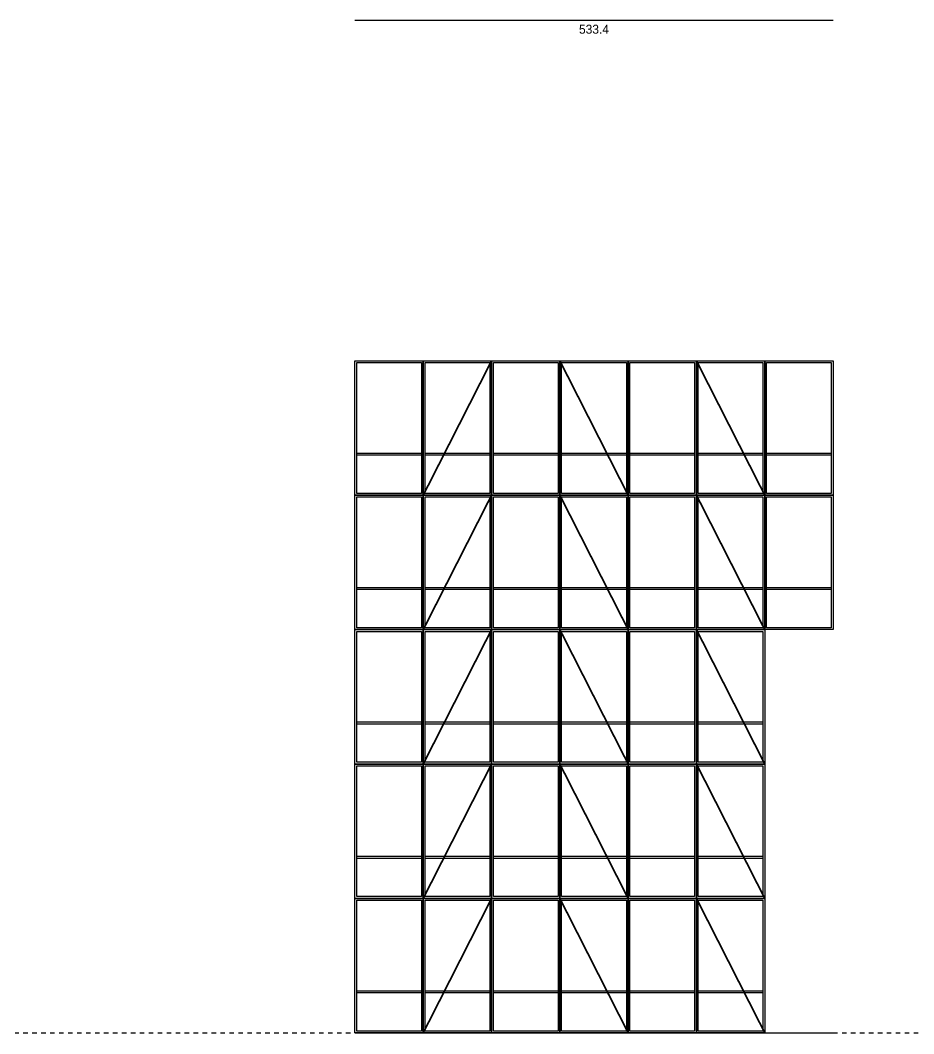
# Model space of a CAD drawing. Header units: metres. Extents: x -300 to 4827, y -95 to 2390.
# Drawn here: x 1267 to 2263, y 39 to 1170 of the extents above; entities that cross this region are included whole.
import ezdxf
from ezdxf.enums import TextEntityAlignment as Align

# ---------------------------------------------------------------- set-up
doc = ezdxf.new("R2010")
doc.units = ezdxf.units.M
doc.linetypes.add('DASHED', pattern=[10, 5, -5])
for name, color, linetype in [('base_line', 7, 'CONTINUOUS'), ('diagonal_braces', 5, 'CONTINUOUS'), ('rect_polygon', 7, 'CONTINUOUS'), ('rung', 7, 'CONTINUOUS'), ('space_line', 7, 'DASHED')]:
    doc.layers.add(name, color=color, linetype=linetype)

msp = doc.modelspace()

# ---------------------------------------------------------------- linework, layer by layer
at = {"layer": 'base_line'}
for p, q in [((1640, 1170), (2173.4, 1170)), ((1640, 40), (2173.4, 40))]:
    msp.add_line(p, q, dxfattribs=at)
at = {"layer": 'diagonal_braces'}
for points in [[(1716.2, 640, 2, 2, 0), (1792.4, 790, 2, 2, 0)], [(1716.2, 640, 2, 2, 0), (1792.4, 790, 2, 2, 0)], [(1716.2, 640, 2, 2, 0), (1792.4, 790, 2, 2, 0)], [(1716.2, 640, 2, 2, 0), (1792.4, 790, 2, 2, 0)], [(1716.2, 640, 2, 2, 0), (1792.4, 790, 2, 2, 0)], [(1716.2, 640, 2, 2, 0), (1792.4, 790, 2, 2, 0)], [(1716.2, 640, 2, 2, 0), (1792.4, 790, 2, 2, 0)], [(1716.2, 640, 2, 2, 0), (1792.4, 790, 2, 2, 0)], [(1868.6, 790, 2, 2, 0), (1944.8, 640, 2, 2, 0)], [(1868.6, 790, 2, 2, 0), (1944.8, 640, 2, 2, 0)], [(1868.6, 790, 2, 2, 0), (1944.8, 640, 2, 2, 0)], [(1868.6, 790, 2, 2, 0), (1944.8, 640, 2, 2, 0)], [(1868.6, 790, 2, 2, 0), (1944.8, 640, 2, 2, 0)], [(1868.6, 790, 2, 2, 0), (1944.8, 640, 2, 2, 0)], [(1868.6, 790, 2, 2, 0), (1944.8, 640, 2, 2, 0)], [(1868.6, 790, 2, 2, 0), (1944.8, 640, 2, 2, 0)], [(2021, 790, 2, 2, 0), (2097.2, 640, 2, 2, 0)], [(2021, 790, 2, 2, 0), (2097.2, 640, 2, 2, 0)], [(2021, 790, 2, 2, 0), (2097.2, 640, 2, 2, 0)], [(2021, 790, 2, 2, 0), (2097.2, 640, 2, 2, 0)], [(2021, 790, 2, 2, 0), (2097.2, 640, 2, 2, 0)], [(2021, 790, 2, 2, 0), (2097.2, 640, 2, 2, 0)], [(2021, 790, 2, 2, 0), (2097.2, 640, 2, 2, 0)], [(2021, 790, 2, 2, 0), (2097.2, 640, 2, 2, 0)], [(1716.2, 490, 2, 2, 0), (1792.4, 640, 2, 2, 0)], [(1716.2, 490, 2, 2, 0), (1792.4, 640, 2, 2, 0)], [(1716.2, 490, 2, 2, 0), (1792.4, 640, 2, 2, 0)], [(1716.2, 490, 2, 2, 0), (1792.4, 640, 2, 2, 0)], [(1716.2, 490, 2, 2, 0), (1792.4, 640, 2, 2, 0)], [(1716.2, 490, 2, 2, 0), (1792.4, 640, 2, 2, 0)], [(1716.2, 490, 2, 2, 0), (1792.4, 640, 2, 2, 0)], [(1716.2, 490, 2, 2, 0), (1792.4, 640, 2, 2, 0)], [(1868.6, 640, 2, 2, 0), (1944.8, 490, 2, 2, 0)], [(1868.6, 640, 2, 2, 0), (1944.8, 490, 2, 2, 0)], [(1868.6, 640, 2, 2, 0), (1944.8, 490, 2, 2, 0)], [(1868.6, 640, 2, 2, 0), (1944.8, 490, 2, 2, 0)], [(1868.6, 640, 2, 2, 0), (1944.8, 490, 2, 2, 0)], [(1868.6, 640, 2, 2, 0), (1944.8, 490, 2, 2, 0)], [(1868.6, 640, 2, 2, 0), (1944.8, 490, 2, 2, 0)], [(1868.6, 640, 2, 2, 0), (1944.8, 490, 2, 2, 0)], [(2021, 640, 2, 2, 0), (2097.2, 490, 2, 2, 0)], [(2021, 640, 2, 2, 0), (2097.2, 490, 2, 2, 0)], [(2021, 640, 2, 2, 0), (2097.2, 490, 2, 2, 0)], [(2021, 640, 2, 2, 0), (2097.2, 490, 2, 2, 0)], [(2021, 640, 2, 2, 0), (2097.2, 490, 2, 2, 0)], [(2021, 640, 2, 2, 0), (2097.2, 490, 2, 2, 0)], [(2021, 640, 2, 2, 0), (2097.2, 490, 2, 2, 0)], [(2021, 640, 2, 2, 0), (2097.2, 490, 2, 2, 0)], [(1716.2, 340, 2, 2, 0), (1792.4, 490, 2, 2, 0)], [(1716.2, 340, 2, 2, 0), (1792.4, 490, 2, 2, 0)], [(1716.2, 340, 2, 2, 0), (1792.4, 490, 2, 2, 0)], [(1868.6, 490, 2, 2, 0), (1944.8, 340, 2, 2, 0)], [(1868.6, 490, 2, 2, 0), (1944.8, 340, 2, 2, 0)], [(1868.6, 490, 2, 2, 0), (1944.8, 340, 2, 2, 0)], [(2021, 490, 2, 2, 0), (2097.2, 340, 2, 2, 0)], [(2021, 490, 2, 2, 0), (2097.2, 340, 2, 2, 0)], [(2021, 490, 2, 2, 0), (2097.2, 340, 2, 2, 0)], [(1716.2, 190, 2, 2, 0), (1792.4, 340, 2, 2, 0)], [(1716.2, 190, 2, 2, 0), (1792.4, 340, 2, 2, 0)], [(1716.2, 190, 2, 2, 0), (1792.4, 340, 2, 2, 0)], [(1868.6, 340, 2, 2, 0), (1944.8, 190, 2, 2, 0)], [(1868.6, 340, 2, 2, 0), (1944.8, 190, 2, 2, 0)], [(1868.6, 340, 2, 2, 0), (1944.8, 190, 2, 2, 0)], [(2021, 340, 2, 2, 0), (2097.2, 190, 2, 2, 0)], [(2021, 340, 2, 2, 0), (2097.2, 190, 2, 2, 0)], [(2021, 340, 2, 2, 0), (2097.2, 190, 2, 2, 0)], [(1716.2, 40, 2, 2, 0), (1792.4, 190, 2, 2, 0)], [(1716.2, 40, 2, 2, 0), (1792.4, 190, 2, 2, 0)], [(1716.2, 40, 2, 2, 0), (1792.4, 190, 2, 2, 0)], [(1868.6, 190, 2, 2, 0), (1944.8, 40, 2, 2, 0)], [(1868.6, 190, 2, 2, 0), (1944.8, 40, 2, 2, 0)], [(1868.6, 190, 2, 2, 0), (1944.8, 40, 2, 2, 0)], [(2021, 190, 2, 2, 0), (2097.2, 40, 2, 2, 0)], [(2021, 190, 2, 2, 0), (2097.2, 40, 2, 2, 0)], [(2021, 190, 2, 2, 0), (2097.2, 40, 2, 2, 0)]]:
    msp.add_lwpolyline(points, format="xyseb", dxfattribs=at)
at = {"layer": 'rect_polygon'}
for points in [[(1640, 640), (1640, 790), (1716.2, 790), (1716.2, 640)], [(1640, 640), (1640, 790), (1716.2, 790), (1716.2, 640)], [(1640, 640), (1640, 790), (1716.2, 790), (1716.2, 640)], [(1640, 640), (1640, 790), (1716.2, 790), (1716.2, 640)], [(1640, 640), (1640, 790), (1716.2, 790), (1716.2, 640)], [(1640, 640), (1640, 790), (1716.2, 790), (1716.2, 640)], [(1640, 640), (1640, 790), (1716.2, 790), (1716.2, 640)], [(1640, 640), (1640, 790), (1716.2, 790), (1716.2, 640)], [(1642, 642), (1642, 788), (1714.2, 788), (1714.2, 642)], [(1642, 642), (1642, 788), (1714.2, 788), (1714.2, 642)], [(1642, 642), (1642, 788), (1714.2, 788), (1714.2, 642)], [(1642, 642), (1642, 788), (1714.2, 788), (1714.2, 642)], [(1642, 642), (1642, 788), (1714.2, 788), (1714.2, 642)], [(1642, 642), (1642, 788), (1714.2, 788), (1714.2, 642)], [(1642, 642), (1642, 788), (1714.2, 788), (1714.2, 642)], [(1642, 642), (1642, 788), (1714.2, 788), (1714.2, 642)], [(1716.2, 640), (1716.2, 790), (1792.4, 790), (1792.4, 640)], [(1716.2, 640), (1716.2, 790), (1792.4, 790), (1792.4, 640)], [(1716.2, 640), (1716.2, 790), (1792.4, 790), (1792.4, 640)], [(1716.2, 640), (1716.2, 790), (1792.4, 790), (1792.4, 640)], [(1716.2, 640), (1716.2, 790), (1792.4, 790), (1792.4, 640)], [(1716.2, 640), (1716.2, 790), (1792.4, 790), (1792.4, 640)], [(1716.2, 640), (1716.2, 790), (1792.4, 790), (1792.4, 640)], [(1716.2, 640), (1716.2, 790), (1792.4, 790), (1792.4, 640)], [(1718.2, 642), (1718.2, 788), (1790.4, 788), (1790.4, 642)], [(1718.2, 642), (1718.2, 788), (1790.4, 788), (1790.4, 642)], [(1718.2, 642), (1718.2, 788), (1790.4, 788), (1790.4, 642)], [(1718.2, 642), (1718.2, 788), (1790.4, 788), (1790.4, 642)], [(1718.2, 642), (1718.2, 788), (1790.4, 788), (1790.4, 642)], [(1718.2, 642), (1718.2, 788), (1790.4, 788), (1790.4, 642)], [(1718.2, 642), (1718.2, 788), (1790.4, 788), (1790.4, 642)], [(1718.2, 642), (1718.2, 788), (1790.4, 788), (1790.4, 642)], [(1792.4, 640), (1792.4, 790), (1868.6, 790), (1868.6, 640)], [(1792.4, 640), (1792.4, 790), (1868.6, 790), (1868.6, 640)], [(1792.4, 640), (1792.4, 790), (1868.6, 790), (1868.6, 640)], [(1792.4, 640), (1792.4, 790), (1868.6, 790), (1868.6, 640)], [(1792.4, 640), (1792.4, 790), (1868.6, 790), (1868.6, 640)], [(1792.4, 640), (1792.4, 790), (1868.6, 790), (1868.6, 640)], [(1792.4, 640), (1792.4, 790), (1868.6, 790), (1868.6, 640)], [(1792.4, 640), (1792.4, 790), (1868.6, 790), (1868.6, 640)], [(1794.4, 642), (1794.4, 788), (1866.6, 788), (1866.6, 642)], [(1794.4, 642), (1794.4, 788), (1866.6, 788), (1866.6, 642)], [(1794.4, 642), (1794.4, 788), (1866.6, 788), (1866.6, 642)], [(1794.4, 642), (1794.4, 788), (1866.6, 788), (1866.6, 642)], [(1794.4, 642), (1794.4, 788), (1866.6, 788), (1866.6, 642)], [(1794.4, 642), (1794.4, 788), (1866.6, 788), (1866.6, 642)], [(1794.4, 642), (1794.4, 788), (1866.6, 788), (1866.6, 642)], [(1794.4, 642), (1794.4, 788), (1866.6, 788), (1866.6, 642)], [(1868.6, 640), (1868.6, 790), (1944.8, 790), (1944.8, 640)], [(1868.6, 640), (1868.6, 790), (1944.8, 790), (1944.8, 640)], [(1868.6, 640), (1868.6, 790), (1944.8, 790), (1944.8, 640)], [(1868.6, 640), (1868.6, 790), (1944.8, 790), (1944.8, 640)], [(1868.6, 640), (1868.6, 790), (1944.8, 790), (1944.8, 640)], [(1868.6, 640), (1868.6, 790), (1944.8, 790), (1944.8, 640)], [(1868.6, 640), (1868.6, 790), (1944.8, 790), (1944.8, 640)], [(1868.6, 640), (1868.6, 790), (1944.8, 790), (1944.8, 640)], [(1870.6, 642), (1870.6, 788), (1942.8, 788), (1942.8, 642)], [(1870.6, 642), (1870.6, 788), (1942.8, 788), (1942.8, 642)], [(1870.6, 642), (1870.6, 788), (1942.8, 788), (1942.8, 642)], [(1870.6, 642), (1870.6, 788), (1942.8, 788), (1942.8, 642)], [(1870.6, 642), (1870.6, 788), (1942.8, 788), (1942.8, 642)], [(1870.6, 642), (1870.6, 788), (1942.8, 788), (1942.8, 642)], [(1870.6, 642), (1870.6, 788), (1942.8, 788), (1942.8, 642)], [(1870.6, 642), (1870.6, 788), (1942.8, 788), (1942.8, 642)], [(1944.8, 640), (1944.8, 790), (2021, 790), (2021, 640)], [(1944.8, 640), (1944.8, 790), (2021, 790), (2021, 640)], [(1944.8, 640), (1944.8, 790), (2021, 790), (2021, 640)], [(1944.8, 640), (1944.8, 790), (2021, 790), (2021, 640)], [(1944.8, 640), (1944.8, 790), (2021, 790), (2021, 640)], [(1944.8, 640), (1944.8, 790), (2021, 790), (2021, 640)], [(1944.8, 640), (1944.8, 790), (2021, 790), (2021, 640)], [(1944.8, 640), (1944.8, 790), (2021, 790), (2021, 640)], [(1946.8, 642), (1946.8, 788), (2019, 788), (2019, 642)], [(1946.8, 642), (1946.8, 788), (2019, 788), (2019, 642)], [(1946.8, 642), (1946.8, 788), (2019, 788), (2019, 642)], [(1946.8, 642), (1946.8, 788), (2019, 788), (2019, 642)], [(1946.8, 642), (1946.8, 788), (2019, 788), (2019, 642)], [(1946.8, 642), (1946.8, 788), (2019, 788), (2019, 642)], [(1946.8, 642), (1946.8, 788), (2019, 788), (2019, 642)], [(1946.8, 642), (1946.8, 788), (2019, 788), (2019, 642)], [(2021, 640), (2021, 790), (2097.2, 790), (2097.2, 640)], [(2021, 640), (2021, 790), (2097.2, 790), (2097.2, 640)], [(2021, 640), (2021, 790), (2097.2, 790), (2097.2, 640)], [(2021, 640), (2021, 790), (2097.2, 790), (2097.2, 640)], [(2021, 640), (2021, 790), (2097.2, 790), (2097.2, 640)], [(2021, 640), (2021, 790), (2097.2, 790), (2097.2, 640)], [(2021, 640), (2021, 790), (2097.2, 790), (2097.2, 640)], [(2021, 640), (2021, 790), (2097.2, 790), (2097.2, 640)], [(2023, 642), (2023, 788), (2095.2, 788), (2095.2, 642)], [(2023, 642), (2023, 788), (2095.2, 788), (2095.2, 642)], [(2023, 642), (2023, 788), (2095.2, 788), (2095.2, 642)], [(2023, 642), (2023, 788), (2095.2, 788), (2095.2, 642)], [(2023, 642), (2023, 788), (2095.2, 788), (2095.2, 642)], [(2023, 642), (2023, 788), (2095.2, 788), (2095.2, 642)], [(2023, 642), (2023, 788), (2095.2, 788), (2095.2, 642)], [(2023, 642), (2023, 788), (2095.2, 788), (2095.2, 642)], [(2097.2, 640), (2097.2, 790), (2173.4, 790), (2173.4, 640)], [(2097.2, 640), (2097.2, 790), (2173.4, 790), (2173.4, 640)], [(2097.2, 640), (2097.2, 790), (2173.4, 790), (2173.4, 640)], [(2097.2, 640), (2097.2, 790), (2173.4, 790), (2173.4, 640)], [(2097.2, 640), (2097.2, 790), (2173.4, 790), (2173.4, 640)], [(2097.2, 640), (2097.2, 790), (2173.4, 790), (2173.4, 640)], [(2097.2, 640), (2097.2, 790), (2173.4, 790), (2173.4, 640)], [(2097.2, 640), (2097.2, 790), (2173.4, 790), (2173.4, 640)], [(2099.2, 642), (2099.2, 788), (2171.4, 788), (2171.4, 642)], [(2099.2, 642), (2099.2, 788), (2171.4, 788), (2171.4, 642)], [(2099.2, 642), (2099.2, 788), (2171.4, 788), (2171.4, 642)], [(2099.2, 642), (2099.2, 788), (2171.4, 788), (2171.4, 642)], [(2099.2, 642), (2099.2, 788), (2171.4, 788), (2171.4, 642)], [(2099.2, 642), (2099.2, 788), (2171.4, 788), (2171.4, 642)], [(2099.2, 642), (2099.2, 788), (2171.4, 788), (2171.4, 642)], [(2099.2, 642), (2099.2, 788), (2171.4, 788), (2171.4, 642)], [(1640, 490), (1640, 640), (1716.2, 640), (1716.2, 490)], [(1640, 490), (1640, 640), (1716.2, 640), (1716.2, 490)], [(1640, 490), (1640, 640), (1716.2, 640), (1716.2, 490)], [(1640, 490), (1640, 640), (1716.2, 640), (1716.2, 490)], [(1640, 490), (1640, 640), (1716.2, 640), (1716.2, 490)], [(1640, 490), (1640, 640), (1716.2, 640), (1716.2, 490)], [(1640, 490), (1640, 640), (1716.2, 640), (1716.2, 490)], [(1640, 490), (1640, 640), (1716.2, 640), (1716.2, 490)], [(1642, 492), (1642, 638), (1714.2, 638), (1714.2, 492)], [(1642, 492), (1642, 638), (1714.2, 638), (1714.2, 492)], [(1642, 492), (1642, 638), (1714.2, 638), (1714.2, 492)], [(1642, 492), (1642, 638), (1714.2, 638), (1714.2, 492)], [(1642, 492), (1642, 638), (1714.2, 638), (1714.2, 492)], [(1642, 492), (1642, 638), (1714.2, 638), (1714.2, 492)], [(1642, 492), (1642, 638), (1714.2, 638), (1714.2, 492)], [(1642, 492), (1642, 638), (1714.2, 638), (1714.2, 492)], [(1716.2, 490), (1716.2, 640), (1792.4, 640), (1792.4, 490)], [(1716.2, 490), (1716.2, 640), (1792.4, 640), (1792.4, 490)], [(1716.2, 490), (1716.2, 640), (1792.4, 640), (1792.4, 490)], [(1716.2, 490), (1716.2, 640), (1792.4, 640), (1792.4, 490)], [(1716.2, 490), (1716.2, 640), (1792.4, 640), (1792.4, 490)], [(1716.2, 490), (1716.2, 640), (1792.4, 640), (1792.4, 490)], [(1716.2, 490), (1716.2, 640), (1792.4, 640), (1792.4, 490)], [(1716.2, 490), (1716.2, 640), (1792.4, 640), (1792.4, 490)], [(1718.2, 492), (1718.2, 638), (1790.4, 638), (1790.4, 492)], [(1718.2, 492), (1718.2, 638), (1790.4, 638), (1790.4, 492)], [(1718.2, 492), (1718.2, 638), (1790.4, 638), (1790.4, 492)], [(1718.2, 492), (1718.2, 638), (1790.4, 638), (1790.4, 492)], [(1718.2, 492), (1718.2, 638), (1790.4, 638), (1790.4, 492)], [(1718.2, 492), (1718.2, 638), (1790.4, 638), (1790.4, 492)], [(1718.2, 492), (1718.2, 638), (1790.4, 638), (1790.4, 492)], [(1718.2, 492), (1718.2, 638), (1790.4, 638), (1790.4, 492)], [(1792.4, 490), (1792.4, 640), (1868.6, 640), (1868.6, 490)], [(1792.4, 490), (1792.4, 640), (1868.6, 640), (1868.6, 490)], [(1792.4, 490), (1792.4, 640), (1868.6, 640), (1868.6, 490)], [(1792.4, 490), (1792.4, 640), (1868.6, 640), (1868.6, 490)], [(1792.4, 490), (1792.4, 640), (1868.6, 640), (1868.6, 490)], [(1792.4, 490), (1792.4, 640), (1868.6, 640), (1868.6, 490)], [(1792.4, 490), (1792.4, 640), (1868.6, 640), (1868.6, 490)], [(1792.4, 490), (1792.4, 640), (1868.6, 640), (1868.6, 490)], [(1794.4, 492), (1794.4, 638), (1866.6, 638), (1866.6, 492)], [(1794.4, 492), (1794.4, 638), (1866.6, 638), (1866.6, 492)], [(1794.4, 492), (1794.4, 638), (1866.6, 638), (1866.6, 492)], [(1794.4, 492), (1794.4, 638), (1866.6, 638), (1866.6, 492)], [(1794.4, 492), (1794.4, 638), (1866.6, 638), (1866.6, 492)], [(1794.4, 492), (1794.4, 638), (1866.6, 638), (1866.6, 492)], [(1794.4, 492), (1794.4, 638), (1866.6, 638), (1866.6, 492)], [(1794.4, 492), (1794.4, 638), (1866.6, 638), (1866.6, 492)], [(1868.6, 490), (1868.6, 640), (1944.8, 640), (1944.8, 490)], [(1868.6, 490), (1868.6, 640), (1944.8, 640), (1944.8, 490)], [(1868.6, 490), (1868.6, 640), (1944.8, 640), (1944.8, 490)], [(1868.6, 490), (1868.6, 640), (1944.8, 640), (1944.8, 490)], [(1868.6, 490), (1868.6, 640), (1944.8, 640), (1944.8, 490)], [(1868.6, 490), (1868.6, 640), (1944.8, 640), (1944.8, 490)], [(1868.6, 490), (1868.6, 640), (1944.8, 640), (1944.8, 490)], [(1868.6, 490), (1868.6, 640), (1944.8, 640), (1944.8, 490)], [(1870.6, 492), (1870.6, 638), (1942.8, 638), (1942.8, 492)], [(1870.6, 492), (1870.6, 638), (1942.8, 638), (1942.8, 492)], [(1870.6, 492), (1870.6, 638), (1942.8, 638), (1942.8, 492)], [(1870.6, 492), (1870.6, 638), (1942.8, 638), (1942.8, 492)], [(1870.6, 492), (1870.6, 638), (1942.8, 638), (1942.8, 492)], [(1870.6, 492), (1870.6, 638), (1942.8, 638), (1942.8, 492)], [(1870.6, 492), (1870.6, 638), (1942.8, 638), (1942.8, 492)], [(1870.6, 492), (1870.6, 638), (1942.8, 638), (1942.8, 492)], [(1944.8, 490), (1944.8, 640), (2021, 640), (2021, 490)], [(1944.8, 490), (1944.8, 640), (2021, 640), (2021, 490)], [(1944.8, 490), (1944.8, 640), (2021, 640), (2021, 490)], [(1944.8, 490), (1944.8, 640), (2021, 640), (2021, 490)], [(1944.8, 490), (1944.8, 640), (2021, 640), (2021, 490)], [(1944.8, 490), (1944.8, 640), (2021, 640), (2021, 490)], [(1944.8, 490), (1944.8, 640), (2021, 640), (2021, 490)], [(1944.8, 490), (1944.8, 640), (2021, 640), (2021, 490)], [(1946.8, 492), (1946.8, 638), (2019, 638), (2019, 492)], [(1946.8, 492), (1946.8, 638), (2019, 638), (2019, 492)], [(1946.8, 492), (1946.8, 638), (2019, 638), (2019, 492)], [(1946.8, 492), (1946.8, 638), (2019, 638), (2019, 492)], [(1946.8, 492), (1946.8, 638), (2019, 638), (2019, 492)], [(1946.8, 492), (1946.8, 638), (2019, 638), (2019, 492)], [(1946.8, 492), (1946.8, 638), (2019, 638), (2019, 492)], [(1946.8, 492), (1946.8, 638), (2019, 638), (2019, 492)], [(2021, 490), (2021, 640), (2097.2, 640), (2097.2, 490)], [(2021, 490), (2021, 640), (2097.2, 640), (2097.2, 490)], [(2021, 490), (2021, 640), (2097.2, 640), (2097.2, 490)], [(2021, 490), (2021, 640), (2097.2, 640), (2097.2, 490)], [(2021, 490), (2021, 640), (2097.2, 640), (2097.2, 490)], [(2021, 490), (2021, 640), (2097.2, 640), (2097.2, 490)], [(2021, 490), (2021, 640), (2097.2, 640), (2097.2, 490)], [(2021, 490), (2021, 640), (2097.2, 640), (2097.2, 490)], [(2023, 492), (2023, 638), (2095.2, 638), (2095.2, 492)], [(2023, 492), (2023, 638), (2095.2, 638), (2095.2, 492)], [(2023, 492), (2023, 638), (2095.2, 638), (2095.2, 492)], [(2023, 492), (2023, 638), (2095.2, 638), (2095.2, 492)], [(2023, 492), (2023, 638), (2095.2, 638), (2095.2, 492)], [(2023, 492), (2023, 638), (2095.2, 638), (2095.2, 492)], [(2023, 492), (2023, 638), (2095.2, 638), (2095.2, 492)], [(2023, 492), (2023, 638), (2095.2, 638), (2095.2, 492)], [(2097.2, 490), (2097.2, 640), (2173.4, 640), (2173.4, 490)], [(2097.2, 490), (2097.2, 640), (2173.4, 640), (2173.4, 490)], [(2097.2, 490), (2097.2, 640), (2173.4, 640), (2173.4, 490)], [(2097.2, 490), (2097.2, 640), (2173.4, 640), (2173.4, 490)], [(2097.2, 490), (2097.2, 640), (2173.4, 640), (2173.4, 490)], [(2097.2, 490), (2097.2, 640), (2173.4, 640), (2173.4, 490)], [(2097.2, 490), (2097.2, 640), (2173.4, 640), (2173.4, 490)], [(2097.2, 490), (2097.2, 640), (2173.4, 640), (2173.4, 490)], [(2099.2, 492), (2099.2, 638), (2171.4, 638), (2171.4, 492)], [(2099.2, 492), (2099.2, 638), (2171.4, 638), (2171.4, 492)], [(2099.2, 492), (2099.2, 638), (2171.4, 638), (2171.4, 492)], [(2099.2, 492), (2099.2, 638), (2171.4, 638), (2171.4, 492)], [(2099.2, 492), (2099.2, 638), (2171.4, 638), (2171.4, 492)], [(2099.2, 492), (2099.2, 638), (2171.4, 638), (2171.4, 492)], [(2099.2, 492), (2099.2, 638), (2171.4, 638), (2171.4, 492)], [(2099.2, 492), (2099.2, 638), (2171.4, 638), (2171.4, 492)], [(1640, 340), (1640, 490), (1716.2, 490), (1716.2, 340)], [(1640, 340), (1640, 490), (1716.2, 490), (1716.2, 340)], [(1640, 340), (1640, 490), (1716.2, 490), (1716.2, 340)], [(1642, 342), (1642, 488), (1714.2, 488), (1714.2, 342)], [(1642, 342), (1642, 488), (1714.2, 488), (1714.2, 342)], [(1642, 342), (1642, 488), (1714.2, 488), (1714.2, 342)], [(1716.2, 340), (1716.2, 490), (1792.4, 490), (1792.4, 340)], [(1716.2, 340), (1716.2, 490), (1792.4, 490), (1792.4, 340)], [(1716.2, 340), (1716.2, 490), (1792.4, 490), (1792.4, 340)], [(1718.2, 342), (1718.2, 488), (1790.4, 488), (1790.4, 342)], [(1718.2, 342), (1718.2, 488), (1790.4, 488), (1790.4, 342)], [(1718.2, 342), (1718.2, 488), (1790.4, 488), (1790.4, 342)], [(1792.4, 340), (1792.4, 490), (1868.6, 490), (1868.6, 340)], [(1792.4, 340), (1792.4, 490), (1868.6, 490), (1868.6, 340)], [(1792.4, 340), (1792.4, 490), (1868.6, 490), (1868.6, 340)], [(1794.4, 342), (1794.4, 488), (1866.6, 488), (1866.6, 342)], [(1794.4, 342), (1794.4, 488), (1866.6, 488), (1866.6, 342)], [(1794.4, 342), (1794.4, 488), (1866.6, 488), (1866.6, 342)], [(1868.6, 340), (1868.6, 490), (1944.8, 490), (1944.8, 340)], [(1868.6, 340), (1868.6, 490), (1944.8, 490), (1944.8, 340)], [(1868.6, 340), (1868.6, 490), (1944.8, 490), (1944.8, 340)], [(1870.6, 342), (1870.6, 488), (1942.8, 488), (1942.8, 342)], [(1870.6, 342), (1870.6, 488), (1942.8, 488), (1942.8, 342)], [(1870.6, 342), (1870.6, 488), (1942.8, 488), (1942.8, 342)], [(1944.8, 340), (1944.8, 490), (2021, 490), (2021, 340)], [(1944.8, 340), (1944.8, 490), (2021, 490), (2021, 340)], [(1944.8, 340), (1944.8, 490), (2021, 490), (2021, 340)], [(1946.8, 342), (1946.8, 488), (2019, 488), (2019, 342)], [(1946.8, 342), (1946.8, 488), (2019, 488), (2019, 342)], [(1946.8, 342), (1946.8, 488), (2019, 488), (2019, 342)], [(2021, 340), (2021, 490), (2097.2, 490), (2097.2, 340)], [(2021, 340), (2021, 490), (2097.2, 490), (2097.2, 340)], [(2021, 340), (2021, 490), (2097.2, 490), (2097.2, 340)], [(2023, 342), (2023, 488), (2095.2, 488), (2095.2, 342)], [(2023, 342), (2023, 488), (2095.2, 488), (2095.2, 342)], [(2023, 342), (2023, 488), (2095.2, 488), (2095.2, 342)], [(1640, 190), (1640, 340), (1716.2, 340), (1716.2, 190)], [(1640, 190), (1640, 340), (1716.2, 340), (1716.2, 190)], [(1640, 190), (1640, 340), (1716.2, 340), (1716.2, 190)], [(1716.2, 190), (1716.2, 340), (1792.4, 340), (1792.4, 190)], [(1716.2, 190), (1716.2, 340), (1792.4, 340), (1792.4, 190)], [(1716.2, 190), (1716.2, 340), (1792.4, 340), (1792.4, 190)], [(1792.4, 190), (1792.4, 340), (1868.6, 340), (1868.6, 190)], [(1792.4, 190), (1792.4, 340), (1868.6, 340), (1868.6, 190)], [(1792.4, 190), (1792.4, 340), (1868.6, 340), (1868.6, 190)], [(1868.6, 190), (1868.6, 340), (1944.8, 340), (1944.8, 190)], [(1868.6, 190), (1868.6, 340), (1944.8, 340), (1944.8, 190)], [(1868.6, 190), (1868.6, 340), (1944.8, 340), (1944.8, 190)], [(1944.8, 190), (1944.8, 340), (2021, 340), (2021, 190)], [(1944.8, 190), (1944.8, 340), (2021, 340), (2021, 190)], [(1944.8, 190), (1944.8, 340), (2021, 340), (2021, 190)], [(2021, 190), (2021, 340), (2097.2, 340), (2097.2, 190)], [(2021, 190), (2021, 340), (2097.2, 340), (2097.2, 190)], [(2021, 190), (2021, 340), (2097.2, 340), (2097.2, 190)], [(1642, 192), (1642, 338), (1714.2, 338), (1714.2, 192)], [(1642, 192), (1642, 338), (1714.2, 338), (1714.2, 192)], [(1642, 192), (1642, 338), (1714.2, 338), (1714.2, 192)], [(1718.2, 192), (1718.2, 338), (1790.4, 338), (1790.4, 192)], [(1718.2, 192), (1718.2, 338), (1790.4, 338), (1790.4, 192)], [(1718.2, 192), (1718.2, 338), (1790.4, 338), (1790.4, 192)], [(1794.4, 192), (1794.4, 338), (1866.6, 338), (1866.6, 192)], [(1794.4, 192), (1794.4, 338), (1866.6, 338), (1866.6, 192)], [(1794.4, 192), (1794.4, 338), (1866.6, 338), (1866.6, 192)], [(1870.6, 192), (1870.6, 338), (1942.8, 338), (1942.8, 192)], [(1870.6, 192), (1870.6, 338), (1942.8, 338), (1942.8, 192)], [(1870.6, 192), (1870.6, 338), (1942.8, 338), (1942.8, 192)], [(1946.8, 192), (1946.8, 338), (2019, 338), (2019, 192)], [(1946.8, 192), (1946.8, 338), (2019, 338), (2019, 192)], [(1946.8, 192), (1946.8, 338), (2019, 338), (2019, 192)], [(2023, 192), (2023, 338), (2095.2, 338), (2095.2, 192)], [(2023, 192), (2023, 338), (2095.2, 338), (2095.2, 192)], [(2023, 192), (2023, 338), (2095.2, 338), (2095.2, 192)], [(1640, 40), (1640, 190), (1716.2, 190), (1716.2, 40)], [(1640, 40), (1640, 190), (1716.2, 190), (1716.2, 40)], [(1640, 40), (1640, 190), (1716.2, 190), (1716.2, 40)], [(1642, 42), (1642, 188), (1714.2, 188), (1714.2, 42)], [(1642, 42), (1642, 188), (1714.2, 188), (1714.2, 42)], [(1642, 42), (1642, 188), (1714.2, 188), (1714.2, 42)], [(1716.2, 40), (1716.2, 190), (1792.4, 190), (1792.4, 40)], [(1716.2, 40), (1716.2, 190), (1792.4, 190), (1792.4, 40)], [(1716.2, 40), (1716.2, 190), (1792.4, 190), (1792.4, 40)], [(1718.2, 42), (1718.2, 188), (1790.4, 188), (1790.4, 42)], [(1718.2, 42), (1718.2, 188), (1790.4, 188), (1790.4, 42)], [(1718.2, 42), (1718.2, 188), (1790.4, 188), (1790.4, 42)], [(1792.4, 40), (1792.4, 190), (1868.6, 190), (1868.6, 40)], [(1792.4, 40), (1792.4, 190), (1868.6, 190), (1868.6, 40)], [(1792.4, 40), (1792.4, 190), (1868.6, 190), (1868.6, 40)], [(1794.4, 42), (1794.4, 188), (1866.6, 188), (1866.6, 42)], [(1794.4, 42), (1794.4, 188), (1866.6, 188), (1866.6, 42)], [(1794.4, 42), (1794.4, 188), (1866.6, 188), (1866.6, 42)], [(1868.6, 40), (1868.6, 190), (1944.8, 190), (1944.8, 40)], [(1868.6, 40), (1868.6, 190), (1944.8, 190), (1944.8, 40)], [(1868.6, 40), (1868.6, 190), (1944.8, 190), (1944.8, 40)], [(1870.6, 42), (1870.6, 188), (1942.8, 188), (1942.8, 42)], [(1870.6, 42), (1870.6, 188), (1942.8, 188), (1942.8, 42)], [(1870.6, 42), (1870.6, 188), (1942.8, 188), (1942.8, 42)], [(1944.8, 40), (1944.8, 190), (2021, 190), (2021, 40)], [(1944.8, 40), (1944.8, 190), (2021, 190), (2021, 40)], [(1944.8, 40), (1944.8, 190), (2021, 190), (2021, 40)], [(1946.8, 42), (1946.8, 188), (2019, 188), (2019, 42)], [(1946.8, 42), (1946.8, 188), (2019, 188), (2019, 42)], [(1946.8, 42), (1946.8, 188), (2019, 188), (2019, 42)], [(2021, 40), (2021, 190), (2097.2, 190), (2097.2, 40)], [(2021, 40), (2021, 190), (2097.2, 190), (2097.2, 40)], [(2021, 40), (2021, 190), (2097.2, 190), (2097.2, 40)], [(2023, 42), (2023, 188), (2095.2, 188), (2095.2, 42)], [(2023, 42), (2023, 188), (2095.2, 188), (2095.2, 42)], [(2023, 42), (2023, 188), (2095.2, 188), (2095.2, 42)]]:
    msp.add_lwpolyline(points, close=True, dxfattribs=at)
at = {"layer": 'rung'}
for p, q in [((1642, 687), (1714.2, 687)), ((1642, 687), (1714.2, 687)), ((1642, 687), (1714.2, 687)), ((1642, 687), (1714.2, 687)), ((1642, 687), (1714.2, 687)), ((1642, 687), (1714.2, 687)), ((1642, 687), (1714.2, 687)), ((1642, 687), (1714.2, 687)), ((1642, 685), (1714.2, 685)), ((1642, 685), (1714.2, 685)), ((1642, 685), (1714.2, 685)), ((1642, 685), (1714.2, 685)), ((1642, 685), (1714.2, 685)), ((1642, 685), (1714.2, 685)), ((1642, 685), (1714.2, 685)), ((1642, 685), (1714.2, 685)), ((1718.2, 687), (1790.4, 687)), ((1718.2, 687), (1790.4, 687)), ((1718.2, 687), (1790.4, 687)), ((1718.2, 687), (1790.4, 687)), ((1718.2, 687), (1790.4, 687)), ((1718.2, 687), (1790.4, 687)), ((1718.2, 687), (1790.4, 687)), ((1718.2, 687), (1790.4, 687)), ((1718.2, 685), (1790.4, 685)), ((1718.2, 685), (1790.4, 685)), ((1718.2, 685), (1790.4, 685)), ((1718.2, 685), (1790.4, 685)), ((1718.2, 685), (1790.4, 685)), ((1718.2, 685), (1790.4, 685)), ((1718.2, 685), (1790.4, 685)), ((1718.2, 685), (1790.4, 685)), ((1794.4, 687), (1866.6, 687)), ((1794.4, 687), (1866.6, 687)), ((1794.4, 687), (1866.6, 687)), ((1794.4, 687), (1866.6, 687)), ((1794.4, 687), (1866.6, 687)), ((1794.4, 687), (1866.6, 687)), ((1794.4, 687), (1866.6, 687)), ((1794.4, 687), (1866.6, 687)), ((1794.4, 685), (1866.6, 685)), ((1794.4, 685), (1866.6, 685)), ((1794.4, 685), (1866.6, 685)), ((1794.4, 685), (1866.6, 685)), ((1794.4, 685), (1866.6, 685)), ((1794.4, 685), (1866.6, 685)), ((1794.4, 685), (1866.6, 685)), ((1794.4, 685), (1866.6, 685)), ((1870.6, 687), (1942.8, 687)), ((1870.6, 687), (1942.8, 687)), ((1870.6, 687), (1942.8, 687)), ((1870.6, 687), (1942.8, 687)), ((1870.6, 687), (1942.8, 687)), ((1870.6, 687), (1942.8, 687)), ((1870.6, 687), (1942.8, 687)), ((1870.6, 687), (1942.8, 687)), ((1870.6, 685), (1942.8, 685)), ((1870.6, 685), (1942.8, 685)), ((1870.6, 685), (1942.8, 685)), ((1870.6, 685), (1942.8, 685)), ((1870.6, 685), (1942.8, 685)), ((1870.6, 685), (1942.8, 685)), ((1870.6, 685), (1942.8, 685)), ((1870.6, 685), (1942.8, 685)), ((1946.8, 687), (2019, 687)), ((1946.8, 687), (2019, 687)), ((1946.8, 687), (2019, 687)), ((1946.8, 687), (2019, 687)), ((1946.8, 687), (2019, 687)), ((1946.8, 687), (2019, 687)), ((1946.8, 687), (2019, 687)), ((1946.8, 687), (2019, 687)), ((1946.8, 685), (2019, 685)), ((1946.8, 685), (2019, 685)), ((1946.8, 685), (2019, 685)), ((1946.8, 685), (2019, 685)), ((1946.8, 685), (2019, 685)), ((1946.8, 685), (2019, 685)), ((1946.8, 685), (2019, 685)), ((1946.8, 685), (2019, 685)), ((2023, 687), (2095.2, 687)), ((2023, 687), (2095.2, 687)), ((2023, 687), (2095.2, 687)), ((2023, 687), (2095.2, 687)), ((2023, 687), (2095.2, 687)), ((2023, 687), (2095.2, 687)), ((2023, 687), (2095.2, 687)), ((2023, 687), (2095.2, 687)), ((2023, 685), (2095.2, 685)), ((2023, 685), (2095.2, 685)), ((2023, 685), (2095.2, 685)), ((2023, 685), (2095.2, 685)), ((2023, 685), (2095.2, 685)), ((2023, 685), (2095.2, 685)), ((2023, 685), (2095.2, 685)), ((2023, 685), (2095.2, 685)), ((2099.2, 687), (2171.4, 687)), ((2099.2, 687), (2171.4, 687)), ((2099.2, 687), (2171.4, 687)), ((2099.2, 687), (2171.4, 687)), ((2099.2, 687), (2171.4, 687)), ((2099.2, 687), (2171.4, 687)), ((2099.2, 687), (2171.4, 687)), ((2099.2, 687), (2171.4, 687)), ((2099.2, 685), (2171.4, 685)), ((2099.2, 685), (2171.4, 685)), ((2099.2, 685), (2171.4, 685)), ((2099.2, 685), (2171.4, 685)), ((2099.2, 685), (2171.4, 685)), ((2099.2, 685), (2171.4, 685)), ((2099.2, 685), (2171.4, 685)), ((2099.2, 685), (2171.4, 685)), ((1642, 537), (1714.2, 537)), ((1642, 537), (1714.2, 537)), ((1642, 537), (1714.2, 537)), ((1642, 537), (1714.2, 537)), ((1642, 537), (1714.2, 537)), ((1642, 537), (1714.2, 537)), ((1642, 537), (1714.2, 537)), ((1642, 537), (1714.2, 537)), ((1642, 535), (1714.2, 535)), ((1642, 535), (1714.2, 535)), ((1642, 535), (1714.2, 535)), ((1642, 535), (1714.2, 535)), ((1642, 535), (1714.2, 535)), ((1642, 535), (1714.2, 535)), ((1642, 535), (1714.2, 535)), ((1642, 535), (1714.2, 535)), ((1718.2, 537), (1790.4, 537)), ((1718.2, 537), (1790.4, 537)), ((1718.2, 537), (1790.4, 537)), ((1718.2, 537), (1790.4, 537)), ((1718.2, 537), (1790.4, 537)), ((1718.2, 537), (1790.4, 537)), ((1718.2, 537), (1790.4, 537)), ((1718.2, 537), (1790.4, 537)), ((1718.2, 535), (1790.4, 535)), ((1718.2, 535), (1790.4, 535)), ((1718.2, 535), (1790.4, 535)), ((1718.2, 535), (1790.4, 535)), ((1718.2, 535), (1790.4, 535)), ((1718.2, 535), (1790.4, 535)), ((1718.2, 535), (1790.4, 535)), ((1718.2, 535), (1790.4, 535)), ((1794.4, 537), (1866.6, 537)), ((1794.4, 537), (1866.6, 537)), ((1794.4, 537), (1866.6, 537)), ((1794.4, 537), (1866.6, 537)), ((1794.4, 537), (1866.6, 537)), ((1794.4, 537), (1866.6, 537)), ((1794.4, 537), (1866.6, 537)), ((1794.4, 537), (1866.6, 537)), ((1794.4, 535), (1866.6, 535)), ((1794.4, 535), (1866.6, 535)), ((1794.4, 535), (1866.6, 535)), ((1794.4, 535), (1866.6, 535)), ((1794.4, 535), (1866.6, 535)), ((1794.4, 535), (1866.6, 535)), ((1794.4, 535), (1866.6, 535)), ((1794.4, 535), (1866.6, 535)), ((1870.6, 537), (1942.8, 537)), ((1870.6, 537), (1942.8, 537)), ((1870.6, 537), (1942.8, 537)), ((1870.6, 537), (1942.8, 537)), ((1870.6, 537), (1942.8, 537)), ((1870.6, 537), (1942.8, 537)), ((1870.6, 537), (1942.8, 537)), ((1870.6, 537), (1942.8, 537)), ((1870.6, 535), (1942.8, 535)), ((1870.6, 535), (1942.8, 535)), ((1870.6, 535), (1942.8, 535)), ((1870.6, 535), (1942.8, 535)), ((1870.6, 535), (1942.8, 535)), ((1870.6, 535), (1942.8, 535)), ((1870.6, 535), (1942.8, 535)), ((1870.6, 535), (1942.8, 535)), ((1946.8, 537), (2019, 537)), ((1946.8, 537), (2019, 537)), ((1946.8, 537), (2019, 537)), ((1946.8, 537), (2019, 537)), ((1946.8, 537), (2019, 537)), ((1946.8, 537), (2019, 537)), ((1946.8, 537), (2019, 537)), ((1946.8, 537), (2019, 537)), ((1946.8, 535), (2019, 535)), ((1946.8, 535), (2019, 535)), ((1946.8, 535), (2019, 535)), ((1946.8, 535), (2019, 535)), ((1946.8, 535), (2019, 535)), ((1946.8, 535), (2019, 535)), ((1946.8, 535), (2019, 535)), ((1946.8, 535), (2019, 535)), ((2023, 537), (2095.2, 537)), ((2023, 537), (2095.2, 537)), ((2023, 537), (2095.2, 537)), ((2023, 537), (2095.2, 537)), ((2023, 537), (2095.2, 537)), ((2023, 537), (2095.2, 537)), ((2023, 537), (2095.2, 537)), ((2023, 537), (2095.2, 537)), ((2023, 535), (2095.2, 535)), ((2023, 535), (2095.2, 535)), ((2023, 535), (2095.2, 535)), ((2023, 535), (2095.2, 535)), ((2023, 535), (2095.2, 535)), ((2023, 535), (2095.2, 535)), ((2023, 535), (2095.2, 535)), ((2023, 535), (2095.2, 535)), ((2099.2, 537), (2171.4, 537)), ((2099.2, 537), (2171.4, 537)), ((2099.2, 537), (2171.4, 537)), ((2099.2, 537), (2171.4, 537)), ((2099.2, 537), (2171.4, 537)), ((2099.2, 537), (2171.4, 537)), ((2099.2, 537), (2171.4, 537)), ((2099.2, 537), (2171.4, 537)), ((2099.2, 535), (2171.4, 535)), ((2099.2, 535), (2171.4, 535)), ((2099.2, 535), (2171.4, 535)), ((2099.2, 535), (2171.4, 535)), ((2099.2, 535), (2171.4, 535)), ((2099.2, 535), (2171.4, 535)), ((2099.2, 535), (2171.4, 535)), ((2099.2, 535), (2171.4, 535)), ((1642, 387), (1714.2, 387)), ((1642, 387), (1714.2, 387)), ((1642, 387), (1714.2, 387)), ((1642, 385), (1714.2, 385)), ((1642, 385), (1714.2, 385)), ((1642, 385), (1714.2, 385)), ((1718.2, 387), (1790.4, 387)), ((1718.2, 387), (1790.4, 387)), ((1718.2, 387), (1790.4, 387)), ((1718.2, 385), (1790.4, 385)), ((1718.2, 385), (1790.4, 385)), ((1718.2, 385), (1790.4, 385)), ((1794.4, 387), (1866.6, 387)), ((1794.4, 387), (1866.6, 387)), ((1794.4, 387), (1866.6, 387)), ((1794.4, 385), (1866.6, 385)), ((1794.4, 385), (1866.6, 385)), ((1794.4, 385), (1866.6, 385)), ((1870.6, 387), (1942.8, 387)), ((1870.6, 387), (1942.8, 387)), ((1870.6, 387), (1942.8, 387)), ((1870.6, 385), (1942.8, 385)), ((1870.6, 385), (1942.8, 385)), ((1870.6, 385), (1942.8, 385)), ((1946.8, 387), (2019, 387)), ((1946.8, 387), (2019, 387)), ((1946.8, 387), (2019, 387)), ((1946.8, 385), (2019, 385)), ((1946.8, 385), (2019, 385)), ((1946.8, 385), (2019, 385)), ((2023, 387), (2095.2, 387)), ((2023, 387), (2095.2, 387)), ((2023, 387), (2095.2, 387)), ((2023, 385), (2095.2, 385)), ((2023, 385), (2095.2, 385)), ((2023, 385), (2095.2, 385)), ((1642, 237), (1714.2, 237)), ((1642, 237), (1714.2, 237)), ((1642, 237), (1714.2, 237)), ((1642, 235), (1714.2, 235)), ((1642, 235), (1714.2, 235)), ((1642, 235), (1714.2, 235)), ((1718.2, 237), (1790.4, 237)), ((1718.2, 237), (1790.4, 237)), ((1718.2, 237), (1790.4, 237)), ((1718.2, 235), (1790.4, 235)), ((1718.2, 235), (1790.4, 235)), ((1718.2, 235), (1790.4, 235)), ((1794.4, 237), (1866.6, 237)), ((1794.4, 237), (1866.6, 237)), ((1794.4, 237), (1866.6, 237)), ((1794.4, 235), (1866.6, 235)), ((1794.4, 235), (1866.6, 235)), ((1794.4, 235), (1866.6, 235)), ((1870.6, 237), (1942.8, 237)), ((1870.6, 237), (1942.8, 237)), ((1870.6, 237), (1942.8, 237)), ((1870.6, 235), (1942.8, 235)), ((1870.6, 235), (1942.8, 235)), ((1870.6, 235), (1942.8, 235)), ((1946.8, 237), (2019, 237)), ((1946.8, 237), (2019, 237)), ((1946.8, 237), (2019, 237)), ((1946.8, 235), (2019, 235)), ((1946.8, 235), (2019, 235)), ((1946.8, 235), (2019, 235)), ((2023, 237), (2095.2, 237)), ((2023, 237), (2095.2, 237)), ((2023, 237), (2095.2, 237)), ((2023, 235), (2095.2, 235)), ((2023, 235), (2095.2, 235)), ((2023, 235), (2095.2, 235)), ((1642, 87), (1714.2, 87)), ((1642, 87), (1714.2, 87)), ((1642, 87), (1714.2, 87)), ((1642, 85), (1714.2, 85)), ((1642, 85), (1714.2, 85)), ((1642, 85), (1714.2, 85)), ((1718.2, 87), (1790.4, 87)), ((1718.2, 87), (1790.4, 87)), ((1718.2, 87), (1790.4, 87)), ((1718.2, 85), (1790.4, 85)), ((1718.2, 85), (1790.4, 85)), ((1718.2, 85), (1790.4, 85)), ((1794.4, 87), (1866.6, 87)), ((1794.4, 87), (1866.6, 87)), ((1794.4, 87), (1866.6, 87)), ((1794.4, 85), (1866.6, 85)), ((1794.4, 85), (1866.6, 85)), ((1794.4, 85), (1866.6, 85)), ((1870.6, 87), (1942.8, 87)), ((1870.6, 87), (1942.8, 87)), ((1870.6, 87), (1942.8, 87)), ((1870.6, 85), (1942.8, 85)), ((1870.6, 85), (1942.8, 85)), ((1870.6, 85), (1942.8, 85)), ((1946.8, 87), (2019, 87)), ((1946.8, 87), (2019, 87)), ((1946.8, 87), (2019, 87)), ((1946.8, 85), (2019, 85)), ((1946.8, 85), (2019, 85)), ((1946.8, 85), (2019, 85)), ((2023, 87), (2095.2, 87)), ((2023, 87), (2095.2, 87)), ((2023, 87), (2095.2, 87)), ((2023, 85), (2095.2, 85)), ((2023, 85), (2095.2, 85)), ((2023, 85), (2095.2, 85))]:
    msp.add_line(p, q, dxfattribs=at)
at = {"layer": 'space_line'}
for p, q in [((1240, 40), (1640, 40)), ((2173.4, 40), (2573.4, 40))]:
    msp.add_line(p, q, dxfattribs=at)

# ---------------------------------------------------------------- texts
at = {"layer": 'base_line'}
msp.add_text('533.4', height=10, dxfattribs=at).set_placement((1906.7, 1160), align=Align.MIDDLE_CENTER)

doc.saveas('drawing.dxf')
